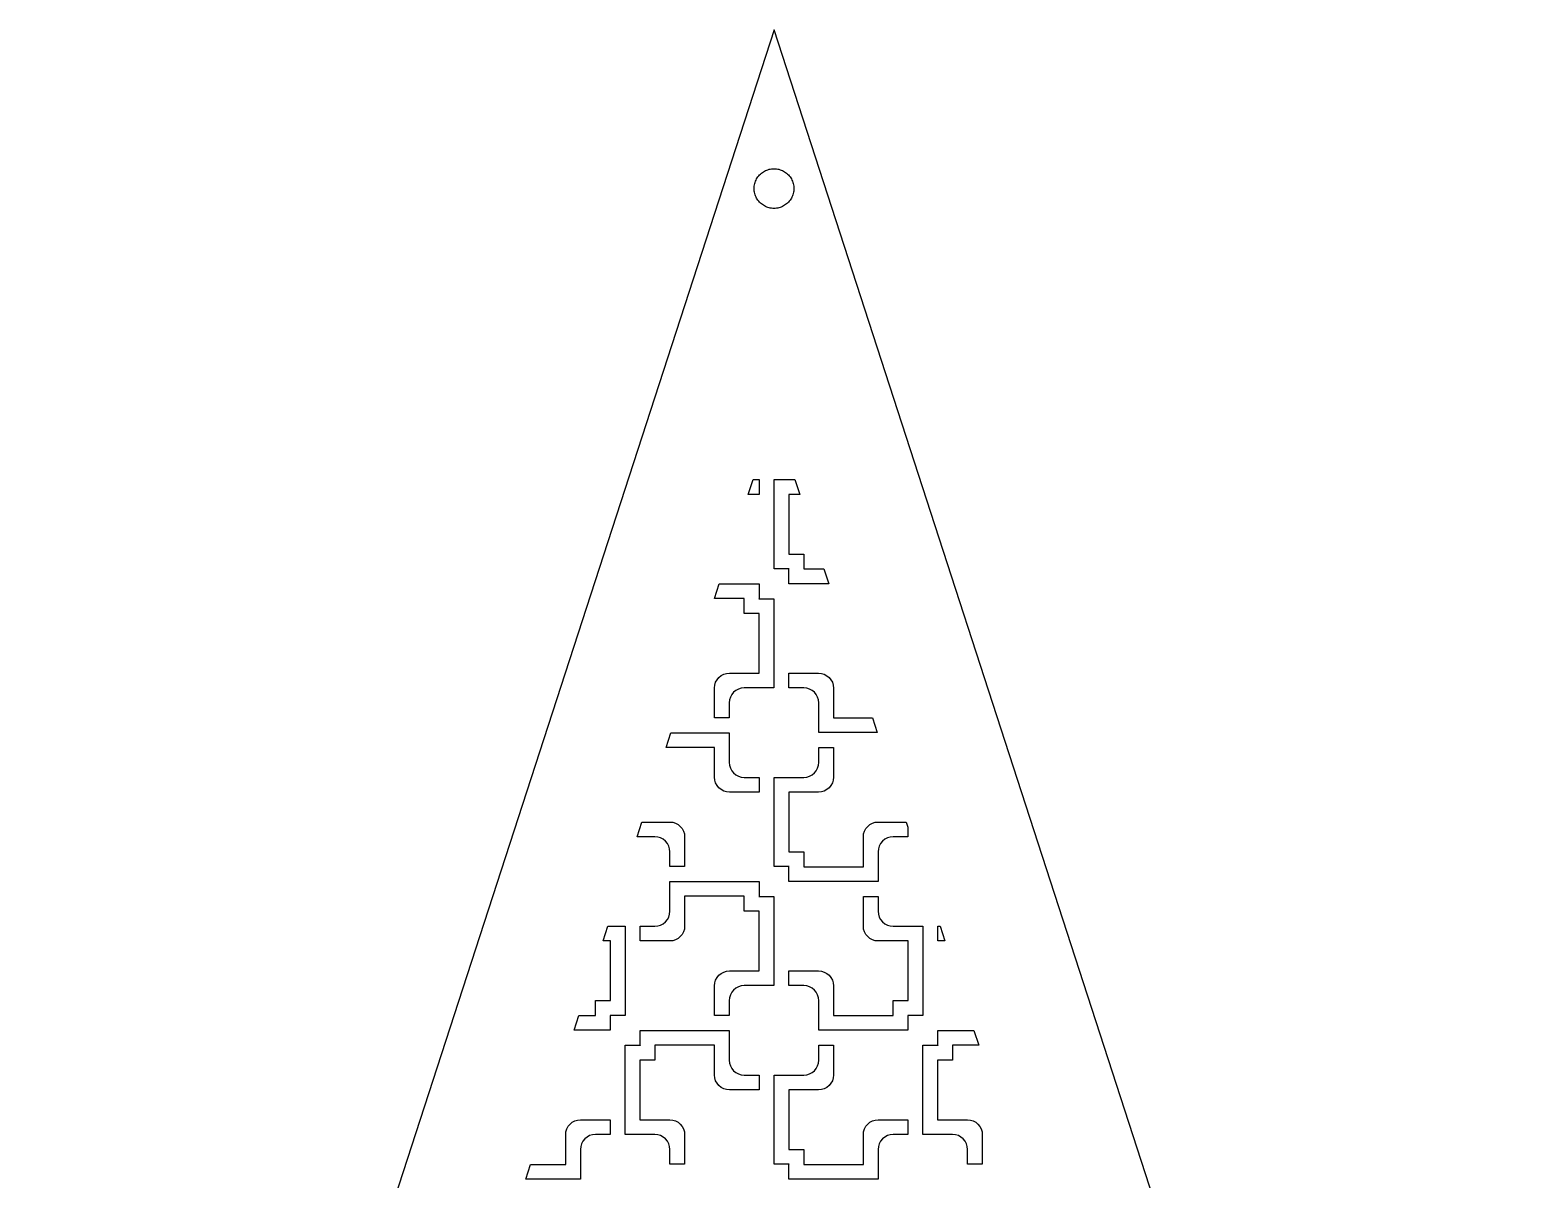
# Model space of a CAD drawing. Header units: metres. Extents: x -75 to 75, y 0 to 231.
# Drawn here: x -75 to 75, y 115 to 230.8 of the extents above; entities that cross this region are included whole.
import ezdxf

# ---------------------------------------------------------------- set-up
doc = ezdxf.new("R2010")
doc.units = ezdxf.units.M

msp = doc.modelspace()

# ---------------------------------------------------------------- linework, layer by layer
for p, q in [((0, 230.826), (-75, 0)), ((75, 0), (0, 230.826)), ((-1.68864, 215.898), (-1.61803, 216.002)), ((-1.61803, 216.002), (-1.54102, 216.101)), ((-1.54102, 216.101), (-1.45793, 216.195)), ((-1.45793, 216.195), (-1.36908, 216.284)), ((-1.36908, 216.284), (-1.27484, 216.367)), ((-1.27484, 216.367), (-1.17557, 216.444)), ((-1.17557, 216.444), (-1.07164, 216.515)), ((-1.07164, 216.515), (-0.9635, 216.579)), ((-0.9635, 216.579), (-0.85155, 216.636)), ((-0.85155, 216.636), (-0.73624, 216.686)), ((-0.73624, 216.686), (-0.61803, 216.728)), ((-0.61803, 216.728), (-0.49738, 216.763)), ((-0.49738, 216.763), (-0.37476, 216.791)), ((-0.37476, 216.791), (-0.25066, 216.81)), ((-0.25066, 216.81), (-0.12558, 216.822)), ((-0.12558, 216.822), (0, 216.826)), ((0, 216.826), (0.12558, 216.822)), ((0.12558, 216.822), (0.25066, 216.81)), ((0.25066, 216.81), (0.37476, 216.791)), ((0.37476, 216.791), (0.49738, 216.763)), ((0.49738, 216.763), (0.61803, 216.728)), ((0.61803, 216.728), (0.73624, 216.686)), ((0.73624, 216.686), (0.85155, 216.636)), ((0.85155, 216.636), (0.9635, 216.579)), ((0.9635, 216.579), (1.07164, 216.515)), ((1.07164, 216.515), (1.17557, 216.444)), ((1.17557, 216.444), (1.27484, 216.367)), ((1.27484, 216.367), (1.36908, 216.284)), ((1.36908, 216.284), (1.45793, 216.195)), ((1.45793, 216.195), (1.54102, 216.101)), ((1.54102, 216.101), (1.61803, 216.002)), ((1.61803, 216.002), (1.68864, 215.898)), ((-2, 214.826), (-1.99605, 214.952)), ((-1.99605, 214.701), (-2, 214.826)), ((-1.99605, 214.952), (-1.98422, 215.077)), ((-1.98422, 214.576), (-1.99605, 214.701)), ((-1.98422, 215.077), (-1.96457, 215.201)), ((-1.96457, 214.451), (-1.98422, 214.576)), ((-1.96457, 215.201), (-1.93716, 215.324)), ((-1.93716, 215.324), (-1.9021, 215.444)), ((-1.9021, 215.444), (-1.85954, 215.562)), ((-1.85954, 215.562), (-1.80965, 215.678)), ((-1.80965, 215.678), (-1.75261, 215.79)), ((-1.75261, 215.79), (-1.68864, 215.898)), ((1.68864, 215.898), (1.75261, 215.79)), ((1.75261, 215.79), (1.80965, 215.678)), ((1.80965, 215.678), (1.85954, 215.562)), ((1.85954, 215.562), (1.9021, 215.444)), ((1.9021, 215.444), (1.93716, 215.324)), ((1.93716, 215.324), (1.96457, 215.201)), ((1.96457, 215.201), (1.98422, 215.077)), ((1.98422, 214.576), (1.96457, 214.451)), ((1.98422, 215.077), (1.99605, 214.952)), ((1.99605, 214.701), (1.98422, 214.576)), ((1.99605, 214.952), (2, 214.826)), ((2, 214.826), (1.99605, 214.701)), ((-1.93716, 214.329), (-1.96457, 214.451)), ((-1.9021, 214.208), (-1.93716, 214.329)), ((-1.85954, 214.09), (-1.9021, 214.208)), ((-1.80965, 213.975), (-1.85954, 214.09)), ((-1.75261, 213.863), (-1.80965, 213.975)), ((-1.68864, 213.755), (-1.75261, 213.863)), ((-1.61803, 213.651), (-1.68864, 213.755)), ((-1.54102, 213.551), (-1.61803, 213.651)), ((-1.45793, 213.457), (-1.54102, 213.551)), ((-1.36908, 213.368), (-1.45793, 213.457)), ((-1.27484, 213.285), (-1.36908, 213.368)), ((-1.17557, 213.208), (-1.27484, 213.285)), ((-1.07164, 213.138), (-1.17557, 213.208)), ((-0.9635, 213.074), (-1.07164, 213.138)), ((-0.85155, 213.017), (-0.9635, 213.074)), ((-0.73624, 212.967), (-0.85155, 213.017)), ((0.85155, 213.017), (0.73624, 212.967)), ((0.9635, 213.074), (0.85155, 213.017)), ((1.07164, 213.138), (0.9635, 213.074)), ((1.17557, 213.208), (1.07164, 213.138)), ((1.27484, 213.285), (1.17557, 213.208)), ((1.36908, 213.368), (1.27484, 213.285)), ((1.45793, 213.457), (1.36908, 213.368)), ((1.54102, 213.551), (1.45793, 213.457)), ((1.61803, 213.651), (1.54102, 213.551)), ((1.68864, 213.755), (1.61803, 213.651)), ((1.75261, 213.863), (1.68864, 213.755)), ((1.80965, 213.975), (1.75261, 213.863)), ((1.85954, 214.09), (1.80965, 213.975)), ((1.9021, 214.208), (1.85954, 214.09)), ((1.93716, 214.329), (1.9021, 214.208)), ((1.96457, 214.451), (1.93716, 214.329)), ((-0.61803, 212.924), (-0.73624, 212.967)), ((-0.49738, 212.889), (-0.61803, 212.924)), ((-0.37476, 212.862), (-0.49738, 212.889)), ((-0.25066, 212.842), (-0.37476, 212.862)), ((-0.12558, 212.83), (-0.25066, 212.842)), ((0, 212.826), (-0.12558, 212.83)), ((0.12558, 212.83), (0, 212.826)), ((0.25066, 212.842), (0.12558, 212.83)), ((0.37476, 212.862), (0.25066, 212.842)), ((0.49738, 212.889), (0.37476, 212.862)), ((0.61803, 212.924), (0.49738, 212.889)), ((0.73624, 212.967), (0.61803, 212.924)), ((-2.59512, 184.007), (-2.11188, 185.494)), ((-2.11188, 185.494), (-1.50604, 185.494)), ((-1.50604, 185.494), (-1.50604, 184.007)), ((0.00641, 176.507), (0.00641, 185.494)), ((0.00641, 185.494), (2.11188, 185.494)), ((2.11188, 185.494), (2.59531, 184.006)), ((-1.50604, 184.007), (-2.59512, 184.007)), ((2.59531, 184.006), (1.49323, 184.006)), ((1.49323, 184.006), (1.49323, 177.994)), ((1.49323, 177.994), (2.99332, 177.993)), ((2.99332, 177.993), (2.99377, 176.493)), ((1.4978, 176.507), (0.00641, 176.507)), ((1.5065, 176.515), (1.4978, 176.507)), ((1.5065, 176.507), (1.5065, 176.515)), ((1.5065, 176.498), (1.51474, 176.507)), ((1.51474, 176.507), (1.5065, 176.507)), ((1.5065, 175.006), (1.5065, 176.498)), ((2.99377, 176.493), (5.03633, 176.493)), ((5.03633, 176.493), (5.51942, 175.006)), ((-6.00668, 173.507), (-5.52359, 174.994)), ((-5.52359, 174.994), (-1.5065, 174.994)), ((-1.5065, 174.994), (-1.5065, 173.502)), ((5.51942, 175.006), (1.5065, 175.006)), ((-2.99377, 173.507), (-6.00668, 173.507)), ((-2.99332, 172.007), (-2.99377, 173.507)), ((-1.5065, 173.502), (-1.51474, 173.493)), ((-1.51474, 173.493), (-1.5065, 173.493)), ((-1.5065, 173.493), (-1.5065, 173.485)), ((-1.5065, 173.485), (-1.4978, 173.493)), ((-1.4978, 173.493), (-0.00641, 173.493)), ((-0.00641, 173.493), (-0.00641, 164.506)), ((-1.49323, 172.006), (-2.99332, 172.007)), ((-1.49323, 165.994), (-1.49323, 172.006)), ((-5.96466, 164.792), (-5.87997, 165.071)), ((-5.87997, 165.071), (-5.74173, 165.33)), ((-5.74173, 165.33), (-5.55634, 165.556)), ((-5.55634, 165.556), (-5.32974, 165.742)), ((-5.32974, 165.742), (-5.07111, 165.88)), ((-5.07111, 165.88), (-4.79141, 165.965)), ((-4.79141, 165.965), (-4.4989, 165.993)), ((-4.4989, 165.993), (-1.49323, 165.994)), ((1.50604, 164.506), (1.50604, 165.993)), ((1.50604, 165.993), (4.49982, 165.993)), ((4.49982, 165.993), (4.79233, 165.965)), ((4.79233, 165.965), (5.07111, 165.88)), ((5.07111, 165.88), (5.3302, 165.741)), ((5.3302, 165.741), (5.55679, 165.556)), ((5.55679, 165.556), (5.74219, 165.329)), ((5.74219, 165.329), (5.87997, 165.071)), ((5.87997, 165.071), (5.96466, 164.791)), ((-5.9935, 164.5), (-5.96466, 164.792)), ((-5.9935, 161.506), (-5.9935, 164.5)), ((-4.39087, 163.577), (-4.47647, 163.293)), ((-4.25171, 163.837), (-4.39087, 163.577)), ((-4.06494, 164.065), (-4.25171, 163.837)), ((-3.83698, 164.252), (-4.06494, 164.065)), ((-3.57651, 164.391), (-3.83698, 164.252)), ((-3.29315, 164.477), (-3.57651, 164.391)), ((-2.99973, 164.506), (-3.29315, 164.477)), ((-0.00641, 164.506), (-2.99973, 164.506)), ((3.00064, 164.506), (1.50604, 164.506)), ((3.29315, 164.476), (3.00064, 164.506)), ((3.57651, 164.391), (3.29315, 164.476)), ((3.83698, 164.252), (3.57651, 164.391)), ((4.06494, 164.065), (3.83698, 164.252)), ((4.25171, 163.837), (4.06494, 164.065)), ((4.39087, 163.577), (4.25171, 163.837)), ((4.47739, 163.293), (4.39087, 163.577)), ((5.96466, 164.791), (5.9935, 164.499)), ((5.9935, 164.499), (5.99442, 161.493)), ((-4.47647, 163.293), (-4.50623, 163.001)), ((-4.50623, 163.001), (-4.50623, 161.506)), ((4.50623, 163), (4.47739, 163.293)), ((4.50623, 160.006), (4.50623, 163)), ((-4.50623, 161.506), (-5.9935, 161.506)), ((5.99442, 161.493), (9.91013, 161.493)), ((9.91013, 161.493), (10.3932, 160.006)), ((-10.8805, 158.507), (-10.3974, 159.994)), ((-10.3974, 159.994), (-4.50623, 159.994)), ((-4.50623, 159.994), (-4.50623, 157)), ((10.3932, 160.006), (4.50623, 160.006)), ((-5.99442, 158.507), (-10.8805, 158.507)), ((-5.9935, 155.501), (-5.99442, 158.507)), ((4.50623, 156.999), (4.50623, 158.494)), ((4.50623, 158.494), (5.9935, 158.494)), ((5.9935, 158.494), (5.9935, 155.5)), ((-4.50623, 157), (-4.47739, 156.707)), ((-4.47739, 156.707), (-4.39087, 156.423)), ((-4.39087, 156.423), (-4.25171, 156.163)), ((-4.25171, 156.163), (-4.06494, 155.935)), ((4.06494, 155.935), (4.25171, 156.163)), ((4.25171, 156.163), (4.39087, 156.423)), ((4.39087, 156.423), (4.47647, 156.707)), ((4.47647, 156.707), (4.50623, 156.999)), ((-5.96466, 155.209), (-5.9935, 155.501)), ((-5.87997, 154.929), (-5.96466, 155.209)), ((-5.74219, 154.671), (-5.87997, 154.929)), ((-5.55679, 154.444), (-5.74219, 154.671)), ((-4.06494, 155.935), (-3.83698, 155.748)), ((-3.83698, 155.748), (-3.57651, 155.609)), ((-3.57651, 155.609), (-3.29315, 155.524)), ((-3.29315, 155.524), (-3.00064, 155.494)), ((-3.00064, 155.494), (-1.50604, 155.494)), ((-1.50604, 155.494), (-1.50604, 154.007)), ((0.00641, 146.507), (0.00641, 155.494)), ((0.00641, 155.494), (2.99973, 155.494)), ((2.99973, 155.494), (3.29315, 155.523)), ((3.29315, 155.523), (3.57651, 155.609)), ((3.57651, 155.609), (3.83698, 155.748)), ((3.83698, 155.748), (4.06494, 155.935)), ((5.74127, 154.67), (5.55588, 154.443)), ((5.87997, 154.929), (5.74127, 154.67)), ((5.96466, 155.208), (5.87997, 154.929)), ((5.9935, 155.5), (5.96466, 155.208)), ((-5.3302, 154.259), (-5.55679, 154.444)), ((-5.07111, 154.12), (-5.3302, 154.259)), ((-4.79233, 154.035), (-5.07111, 154.12)), ((-4.49982, 154.007), (-4.79233, 154.035)), ((-1.50604, 154.007), (-4.49982, 154.007)), ((4.4989, 154.007), (1.49323, 154.006)), ((1.49323, 154.006), (1.49323, 147.994)), ((4.79141, 154.035), (4.4989, 154.007)), ((5.07111, 154.12), (4.79141, 154.035)), ((5.32974, 154.258), (5.07111, 154.12)), ((5.55588, 154.443), (5.32974, 154.258)), ((-13.8049, 149.506), (-13.3217, 150.993)), ((-13.3217, 150.993), (-10.5002, 150.993)), ((-10.5002, 150.993), (-10.2077, 150.965)), ((-10.2077, 150.965), (-9.92889, 150.88)), ((-9.92889, 150.88), (-9.6698, 150.741)), ((-9.6698, 150.741), (-9.44321, 150.556)), ((-9.44321, 150.556), (-9.25781, 150.329)), ((-9.25781, 150.329), (-9.12003, 150.071)), ((-9.12003, 150.071), (-9.03534, 149.791)), ((9.03534, 149.792), (9.12003, 150.071)), ((9.12003, 150.071), (9.25827, 150.33)), ((9.25827, 150.33), (9.44366, 150.556)), ((9.44366, 150.556), (9.67026, 150.742)), ((9.67026, 150.742), (9.92889, 150.88)), ((9.92889, 150.88), (10.2086, 150.965)), ((10.2086, 150.965), (10.5011, 150.993)), ((10.5011, 150.993), (13.3217, 150.993)), ((13.3217, 150.993), (13.494, 150.463)), ((13.494, 150.463), (13.494, 149.506)), ((-11.9994, 149.506), (-13.8049, 149.506)), ((-11.7068, 149.476), (-11.9994, 149.506)), ((-11.4235, 149.391), (-11.7068, 149.476)), ((-11.163, 149.252), (-11.4235, 149.391)), ((-10.9351, 149.065), (-11.163, 149.252)), ((-10.7483, 148.837), (-10.9351, 149.065)), ((-10.6091, 148.577), (-10.7483, 148.837)), ((-10.5226, 148.293), (-10.6091, 148.577)), ((-9.03534, 149.791), (-9.0065, 149.499)), ((-9.0065, 149.499), (-9.0065, 146.506)), ((9.0065, 149.5), (9.03534, 149.792)), ((9.0065, 146.493), (9.0065, 149.5)), ((10.6091, 148.577), (10.5235, 148.293)), ((10.7483, 148.837), (10.6091, 148.577)), ((10.9351, 149.065), (10.7483, 148.837)), ((11.163, 149.252), (10.9351, 149.065)), ((11.4235, 149.391), (11.163, 149.252)), ((11.7068, 149.477), (11.4235, 149.391)), ((12.0003, 149.506), (11.7068, 149.477)), ((13.494, 149.506), (12.0003, 149.506)), ((-10.4938, 148), (-10.5226, 148.293)), ((-10.4938, 146.506), (-10.4938, 148)), ((1.49323, 147.994), (2.99332, 147.993)), ((2.99332, 147.993), (2.99377, 146.493)), ((10.5235, 148.293), (10.4938, 148.001)), ((10.4938, 148.001), (10.4938, 145.006)), ((-9.0065, 146.506), (-10.4938, 146.506)), ((1.4978, 146.507), (0.00641, 146.507)), ((1.5065, 146.515), (1.4978, 146.507)), ((1.5065, 146.507), (1.5065, 146.515)), ((1.5065, 146.498), (1.51474, 146.507)), ((1.51474, 146.507), (1.5065, 146.507)), ((1.5065, 145.006), (1.5065, 146.498)), ((2.99377, 146.493), (9.0065, 146.493)), ((-10.4938, 141.999), (-10.4938, 144.994)), ((-10.4938, 144.994), (-1.5065, 144.994)), ((-1.5065, 144.994), (-1.5065, 143.502)), ((10.4938, 145.006), (1.5065, 145.006)), ((-2.99377, 143.507), (-9.0065, 143.507)), ((-9.0065, 143.507), (-9.0065, 140.5)), ((-2.99332, 142.007), (-2.99377, 143.507)), ((-1.5065, 143.502), (-1.51474, 143.493)), ((-1.51474, 143.493), (-1.5065, 143.493)), ((-1.5065, 143.493), (-1.5065, 143.485)), ((-1.5065, 143.485), (-1.4978, 143.493)), ((-1.4978, 143.493), (-0.00641, 143.493)), ((-0.00641, 143.493), (-0.00641, 134.506)), ((9.0065, 140.501), (9.0065, 143.494)), ((9.0065, 143.494), (10.4938, 143.494)), ((10.4938, 143.494), (10.4938, 142)), ((-10.9351, 140.935), (-10.7483, 141.163)), ((-10.7483, 141.163), (-10.6091, 141.423)), ((-10.6091, 141.423), (-10.5235, 141.707)), ((-10.5235, 141.707), (-10.4938, 141.999)), ((-1.49323, 142.006), (-2.99332, 142.007)), ((-1.49323, 135.994), (-1.49323, 142.006)), ((10.4938, 142), (10.5226, 141.707)), ((10.5226, 141.707), (10.6091, 141.423)), ((10.6091, 141.423), (10.7483, 141.163)), ((10.7483, 141.163), (10.9351, 140.935)), ((-17.2165, 139.007), (-16.7333, 140.494)), ((-16.7333, 140.494), (-15.0064, 140.494)), ((-15.0064, 140.494), (-15.0064, 131.507)), ((-13.494, 139.007), (-13.494, 140.494)), ((-13.494, 140.494), (-12.0003, 140.494)), ((-12.0003, 140.494), (-11.7068, 140.523)), ((-11.7068, 140.523), (-11.4235, 140.609)), ((-11.4235, 140.609), (-11.163, 140.748)), ((-11.163, 140.748), (-10.9351, 140.935)), ((-9.25873, 139.67), (-9.44412, 139.443)), ((-9.12003, 139.929), (-9.25873, 139.67)), ((-9.03534, 140.208), (-9.12003, 139.929)), ((-9.0065, 140.5), (-9.03534, 140.208)), ((9.03534, 140.209), (9.0065, 140.501)), ((9.12003, 139.929), (9.03534, 140.209)), ((9.25781, 139.671), (9.12003, 139.929)), ((9.44321, 139.444), (9.25781, 139.671)), ((10.9351, 140.935), (11.163, 140.748)), ((11.163, 140.748), (11.4235, 140.609)), ((11.4235, 140.609), (11.7068, 140.524)), ((11.7068, 140.524), (11.9994, 140.494)), ((11.9994, 140.494), (14.9936, 140.494)), ((14.9936, 140.494), (14.9936, 131.507)), ((16.506, 139.007), (16.506, 140.494)), ((16.506, 140.494), (16.7333, 140.494)), ((16.7333, 140.494), (17.2165, 139.007)), ((-16.4932, 139.007), (-17.2165, 139.007)), ((-16.4932, 132.994), (-16.4932, 139.007)), ((-10.5011, 139.007), (-13.494, 139.007)), ((-10.2086, 139.035), (-10.5011, 139.007)), ((-9.92889, 139.12), (-10.2086, 139.035)), ((-9.67026, 139.258), (-9.92889, 139.12)), ((-9.44412, 139.443), (-9.67026, 139.258)), ((9.6698, 139.259), (9.44321, 139.444)), ((9.92889, 139.12), (9.6698, 139.259)), ((10.2077, 139.035), (9.92889, 139.12)), ((10.5002, 139.007), (10.2077, 139.035)), ((13.5068, 139.007), (10.5002, 139.007)), ((13.5068, 132.994), (13.5068, 139.007)), ((17.2165, 139.007), (16.506, 139.007)), ((-5.96466, 134.792), (-5.87997, 135.071)), ((-5.87997, 135.071), (-5.74173, 135.33)), ((-5.74173, 135.33), (-5.55634, 135.556)), ((-5.55634, 135.556), (-5.32974, 135.742)), ((-5.32974, 135.742), (-5.07111, 135.88)), ((-5.07111, 135.88), (-4.79141, 135.965)), ((-4.79141, 135.965), (-4.4989, 135.993)), ((-4.4989, 135.993), (-1.49323, 135.994)), ((1.50604, 134.506), (1.50604, 135.993)), ((1.50604, 135.993), (4.49982, 135.993)), ((4.49982, 135.993), (4.79233, 135.965)), ((4.79233, 135.965), (5.07111, 135.88)), ((5.07111, 135.88), (5.3302, 135.741)), ((5.3302, 135.741), (5.55679, 135.556)), ((5.55679, 135.556), (5.74219, 135.329)), ((5.74219, 135.329), (5.87997, 135.071)), ((5.87997, 135.071), (5.96466, 134.791)), ((-5.9935, 134.5), (-5.96466, 134.792)), ((-5.9935, 131.506), (-5.9935, 134.5)), ((-4.39087, 133.577), (-4.47647, 133.293)), ((-4.25171, 133.837), (-4.39087, 133.577)), ((-4.06494, 134.065), (-4.25171, 133.837)), ((-3.83698, 134.252), (-4.06494, 134.065)), ((-3.57651, 134.391), (-3.83698, 134.252)), ((-3.29315, 134.477), (-3.57651, 134.391)), ((-2.99973, 134.506), (-3.29315, 134.477)), ((-0.00641, 134.506), (-2.99973, 134.506)), ((3.00064, 134.506), (1.50604, 134.506)), ((3.29315, 134.476), (3.00064, 134.506)), ((3.57651, 134.391), (3.29315, 134.476)), ((3.83698, 134.252), (3.57651, 134.391)), ((4.06494, 134.065), (3.83698, 134.252)), ((4.25171, 133.837), (4.06494, 134.065)), ((4.39087, 133.577), (4.25171, 133.837)), ((4.47739, 133.293), (4.39087, 133.577)), ((5.96466, 134.791), (5.9935, 134.499)), ((5.9935, 134.499), (5.99442, 131.493)), ((-17.9938, 131.493), (-17.9933, 132.993)), ((-17.9933, 132.993), (-16.4932, 132.994)), ((-4.47647, 133.293), (-4.50623, 133.001)), ((-4.50623, 133.001), (-4.50623, 131.506)), ((4.50623, 133), (4.47739, 133.293)), ((4.50623, 130.006), (4.50623, 133)), ((12.0062, 131.493), (12.0067, 132.993)), ((12.0067, 132.993), (13.5068, 132.994)), ((-20.1408, 130.006), (-19.6577, 131.493)), ((-19.6577, 131.493), (-17.9938, 131.493)), ((-16.5065, 131.507), (-16.5147, 131.507)), ((-16.5147, 131.507), (-16.5065, 131.498)), ((-16.4978, 131.507), (-16.5065, 131.515)), ((-16.5065, 131.515), (-16.5065, 131.507)), ((-16.5065, 131.498), (-16.5065, 130.006)), ((-15.0064, 131.507), (-16.4978, 131.507)), ((-4.50623, 131.506), (-5.9935, 131.506)), ((5.99442, 131.493), (12.0062, 131.493)), ((13.4935, 131.507), (13.4853, 131.507)), ((13.4853, 131.507), (13.4935, 131.498)), ((13.5022, 131.507), (13.4935, 131.515)), ((13.4935, 131.515), (13.4935, 131.507)), ((13.4935, 131.498), (13.4935, 130.006)), ((14.9936, 131.507), (13.5022, 131.507)), ((-16.5065, 130.006), (-20.1408, 130.006)), ((-13.4935, 128.502), (-13.4935, 129.994)), ((-13.4935, 129.994), (-4.50623, 129.994)), ((-4.50623, 129.994), (-4.50623, 127)), ((13.4935, 130.006), (4.50623, 130.006)), ((16.5065, 128.502), (16.5065, 129.994)), ((16.5065, 129.994), (20.145, 129.994)), ((20.145, 129.994), (20.6281, 128.507)), ((-14.9936, 119.506), (-14.9936, 128.493)), ((-14.9936, 128.493), (-13.5022, 128.493)), ((-13.5022, 128.493), (-13.4935, 128.485)), ((-13.4853, 128.493), (-13.4935, 128.502)), ((-13.4935, 128.485), (-13.4935, 128.493)), ((-13.4935, 128.493), (-13.4853, 128.493)), ((-12.0062, 128.507), (-12.0067, 127.007)), ((-5.99442, 128.507), (-12.0062, 128.507)), ((-5.9935, 125.501), (-5.99442, 128.507)), ((4.50623, 126.999), (4.50623, 128.494)), ((4.50623, 128.494), (5.9935, 128.494)), ((5.9935, 128.494), (5.9935, 125.5)), ((15.0064, 119.506), (15.0064, 128.493)), ((15.0064, 128.493), (16.4978, 128.493)), ((16.4978, 128.493), (16.5065, 128.485)), ((16.5147, 128.493), (16.5065, 128.502)), ((16.5065, 128.485), (16.5065, 128.493)), ((16.5065, 128.493), (16.5147, 128.493)), ((17.9938, 128.507), (17.9933, 127.007)), ((20.6281, 128.507), (17.9938, 128.507)), ((-12.0067, 127.007), (-13.5068, 127.006)), ((-13.5068, 127.006), (-13.5068, 120.993)), ((-4.50623, 127), (-4.47739, 126.707)), ((-4.47739, 126.707), (-4.39087, 126.423)), ((-4.39087, 126.423), (-4.25171, 126.163)), ((-4.25171, 126.163), (-4.06494, 125.935)), ((4.06494, 125.935), (4.25171, 126.163)), ((4.25171, 126.163), (4.39087, 126.423)), ((4.39087, 126.423), (4.47647, 126.707)), ((4.47647, 126.707), (4.50623, 126.999)), ((17.9933, 127.007), (16.4932, 127.006)), ((16.4932, 127.006), (16.4932, 120.993)), ((-5.96466, 125.209), (-5.9935, 125.501)), ((-5.87997, 124.929), (-5.96466, 125.209)), ((-5.74219, 124.671), (-5.87997, 124.929)), ((-5.55679, 124.444), (-5.74219, 124.671)), ((-4.06494, 125.935), (-3.83698, 125.748)), ((-3.83698, 125.748), (-3.57651, 125.609)), ((-3.57651, 125.609), (-3.29315, 125.524)), ((-3.29315, 125.524), (-3.00064, 125.494)), ((-3.00064, 125.494), (-1.50604, 125.494)), ((-1.50604, 125.494), (-1.50604, 124.007)), ((0.00641, 116.507), (0.00641, 125.494)), ((0.00641, 125.494), (2.99973, 125.494)), ((2.99973, 125.494), (3.29315, 125.523)), ((3.29315, 125.523), (3.57651, 125.609)), ((3.57651, 125.609), (3.83698, 125.748)), ((3.83698, 125.748), (4.06494, 125.935)), ((5.74127, 124.67), (5.55588, 124.443)), ((5.87997, 124.929), (5.74127, 124.67)), ((5.96466, 125.208), (5.87997, 124.929)), ((5.9935, 125.5), (5.96466, 125.208)), ((-5.3302, 124.259), (-5.55679, 124.444)), ((-5.07111, 124.12), (-5.3302, 124.259)), ((-4.79233, 124.035), (-5.07111, 124.12)), ((-4.49982, 124.007), (-4.79233, 124.035)), ((-1.50604, 124.007), (-4.49982, 124.007)), ((4.4989, 124.007), (1.49323, 124.006)), ((1.49323, 124.006), (1.49323, 117.994)), ((4.79141, 124.035), (4.4989, 124.007)), ((5.07111, 124.12), (4.79141, 124.035)), ((5.32974, 124.258), (5.07111, 124.12)), ((5.55588, 124.443), (5.32974, 124.258)), ((-20.9647, 119.792), (-20.88, 120.071)), ((-20.88, 120.071), (-20.7417, 120.33)), ((-20.7417, 120.33), (-20.5563, 120.556)), ((-20.5563, 120.556), (-20.3297, 120.742)), ((-20.3297, 120.742), (-20.0711, 120.88)), ((-20.0711, 120.88), (-19.7914, 120.965)), ((-19.7914, 120.965), (-19.4989, 120.993)), ((-19.4989, 120.993), (-16.506, 120.993)), ((-16.506, 120.993), (-16.506, 119.506)), ((-13.5068, 120.993), (-10.5002, 120.993)), ((-10.5002, 120.993), (-10.2077, 120.965)), ((-10.2077, 120.965), (-9.92889, 120.88)), ((-9.92889, 120.88), (-9.6698, 120.741)), ((-9.6698, 120.741), (-9.44321, 120.556)), ((-9.44321, 120.556), (-9.25781, 120.329)), ((-9.25781, 120.329), (-9.12003, 120.071)), ((-9.12003, 120.071), (-9.03534, 119.791)), ((9.03534, 119.792), (9.12003, 120.071)), ((9.12003, 120.071), (9.25827, 120.33)), ((9.25827, 120.33), (9.44366, 120.556)), ((9.44366, 120.556), (9.67026, 120.742)), ((9.67026, 120.742), (9.92889, 120.88)), ((9.92889, 120.88), (10.2086, 120.965)), ((10.2086, 120.965), (10.5011, 120.993)), ((10.5011, 120.993), (13.494, 120.993)), ((13.494, 120.993), (13.494, 119.506)), ((16.4932, 120.993), (19.4998, 120.993)), ((19.4998, 120.993), (19.7923, 120.965)), ((19.7923, 120.965), (20.0711, 120.88)), ((20.0711, 120.88), (20.3302, 120.741)), ((20.3302, 120.741), (20.5568, 120.556)), ((20.5568, 120.556), (20.7422, 120.329)), ((20.7422, 120.329), (20.88, 120.071)), ((20.88, 120.071), (20.9647, 119.791)), ((-20.9935, 119.5), (-20.9647, 119.792)), ((-20.9935, 116.493), (-20.9935, 119.5)), ((-19.3909, 118.577), (-19.4765, 118.293)), ((-19.2517, 118.837), (-19.3909, 118.577)), ((-19.0649, 119.065), (-19.2517, 118.837)), ((-18.837, 119.252), (-19.0649, 119.065)), ((-18.5765, 119.391), (-18.837, 119.252)), ((-18.2932, 119.477), (-18.5765, 119.391)), ((-17.9997, 119.506), (-18.2932, 119.477)), ((-16.506, 119.506), (-17.9997, 119.506)), ((-11.9994, 119.506), (-14.9936, 119.506)), ((-11.7068, 119.476), (-11.9994, 119.506)), ((-11.4235, 119.391), (-11.7068, 119.476)), ((-11.163, 119.252), (-11.4235, 119.391)), ((-10.9351, 119.065), (-11.163, 119.252)), ((-10.7483, 118.837), (-10.9351, 119.065)), ((-10.6091, 118.577), (-10.7483, 118.837)), ((-10.5226, 118.293), (-10.6091, 118.577)), ((-9.03534, 119.791), (-9.0065, 119.499)), ((-9.0065, 119.499), (-9.0065, 116.506)), ((9.0065, 119.5), (9.03534, 119.792)), ((9.0065, 116.493), (9.0065, 119.5)), ((10.6091, 118.577), (10.5235, 118.293)), ((10.7483, 118.837), (10.6091, 118.577)), ((10.9351, 119.065), (10.7483, 118.837)), ((11.163, 119.252), (10.9351, 119.065)), ((11.4235, 119.391), (11.163, 119.252)), ((11.7068, 119.477), (11.4235, 119.391)), ((12.0003, 119.506), (11.7068, 119.477)), ((13.494, 119.506), (12.0003, 119.506)), ((18.0006, 119.506), (15.0064, 119.506)), ((18.2932, 119.476), (18.0006, 119.506)), ((18.5765, 119.391), (18.2932, 119.476)), ((18.837, 119.252), (18.5765, 119.391)), ((19.0649, 119.065), (18.837, 119.252)), ((19.2517, 118.837), (19.0649, 119.065)), ((19.3909, 118.577), (19.2517, 118.837)), ((19.4774, 118.293), (19.3909, 118.577)), ((20.9647, 119.791), (20.9935, 119.499)), ((20.9935, 119.499), (20.9935, 116.506)), ((-19.4765, 118.293), (-19.5062, 118.001)), ((-19.5062, 118.001), (-19.5062, 115.006)), ((-10.4938, 118), (-10.5226, 118.293)), ((-10.4938, 116.506), (-10.4938, 118)), ((1.49323, 117.994), (2.99332, 117.993)), ((2.99332, 117.993), (2.99377, 116.493)), ((10.5235, 118.293), (10.4938, 118.001)), ((10.4938, 118.001), (10.4938, 115.006)), ((19.5062, 118), (19.4774, 118.293)), ((19.5062, 116.506), (19.5062, 118)), ((-25.0146, 115.006), (-24.5315, 116.493)), ((-24.5315, 116.493), (-20.9935, 116.493)), ((-9.0065, 116.506), (-10.4938, 116.506)), ((1.4978, 116.507), (0.00641, 116.507)), ((1.5065, 116.515), (1.4978, 116.507)), ((1.5065, 116.507), (1.5065, 116.515)), ((1.5065, 116.498), (1.51474, 116.507)), ((1.51474, 116.507), (1.5065, 116.507)), ((1.5065, 115.006), (1.5065, 116.498)), ((2.99377, 116.493), (9.0065, 116.493)), ((20.9935, 116.506), (19.5062, 116.506)), ((-19.5062, 115.006), (-25.0146, 115.006)), ((10.4938, 115.006), (1.5065, 115.006))]:
    msp.add_line(p, q)

doc.saveas('drawing.dxf')
